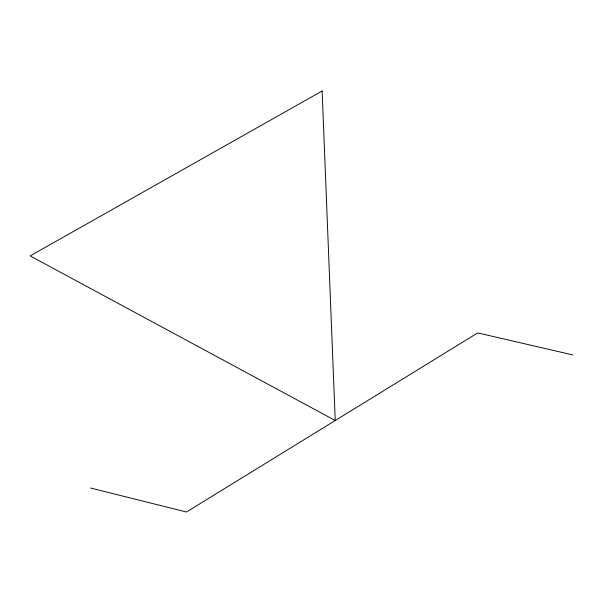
<?xml version="1.0" encoding="UTF-8"?>
<svg xmlns="http://www.w3.org/2000/svg" width="603" height="603" viewBox="0 0 603 603"><rect width="100%" height="100%" fill="white"/><g stroke="black" fill="none" stroke-linecap="round" stroke-linejoin="round"><path stroke-width="0.9" d="M572.85 354.948L477.697 332.909L186.47 512.007L90.556 488.038M322.13 90.993L30.15 255.898L335.238 420.517L322.13 90.993"/></g></svg>
